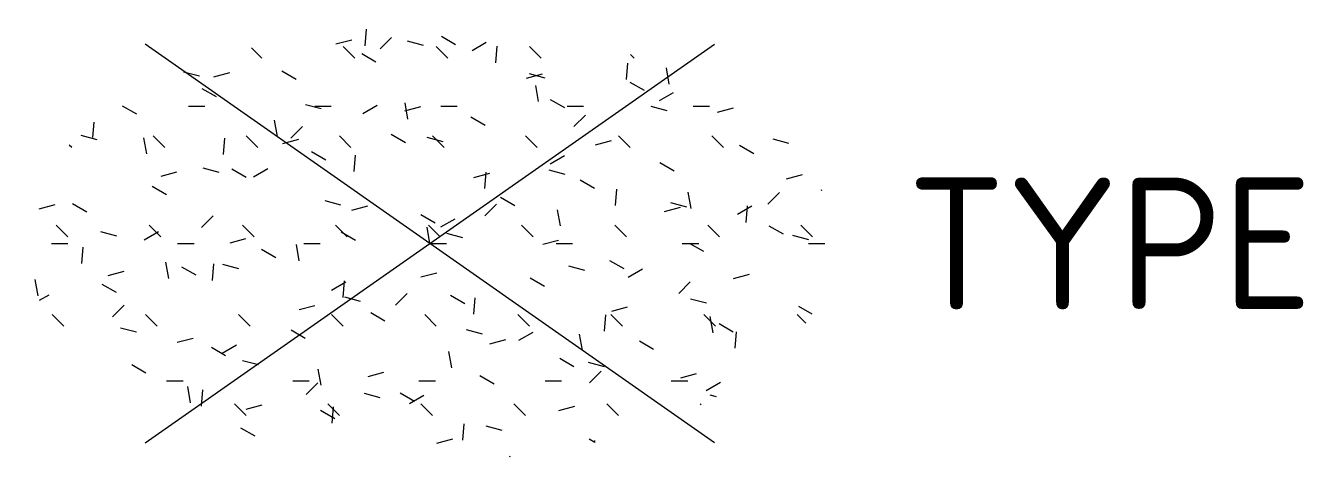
# Model space of a CAD drawing. Extents: x -5.5 to 11.9, y -3 to 3.
import ezdxf
from ezdxf.enums import TextEntityAlignment as Align

# ---------------------------------------------------------------- set-up
doc = ezdxf.new("R2010")
doc.units = 0
doc.styles.add('NLCS-ISO', font='NLCS-ISO.ttf')

msp = doc.modelspace()

# ---------------------------------------------------------------- hatches: boundary and pattern name
h = msp.add_hatch()
h.set_pattern_fill('AGR-GRAS_01', color=256, scale=0.075, pattern_type=2)
h.set_pattern_definition([(0, (0, 0), (1.875, 1.875), [0.225, -1.5]), (45, (0.75, 0.375), (-0.2121, 3.5002), [0.225, -1.5]), (30, (0.15, 0.225), (0.4265, 2.4113), [0.225, -1.5]), (15, (0.6, 0.9), (0.72305, 1.35843), [0.225, -1.5]), (135, (0.3, 3.75), (-0.05303, -1.21976), [0.225, -1.5]), (150, (2.25, 0.75), (0.40442, -1.09952), [0.225, -1.5]), (165, (0.45, 0.075), (0.26897, -1.3144), [0.225, -1.5]), (85, (0.75, 0.75), (-1.63627, 1.95003), [0.225, -1.5]), (100, (0, 0), (-2.0852, 1.4601), [0.225, -1.5])])
edge = h.paths.add_edge_path()
edge.add_ellipse((0, 0), major_axis=(-5.525, 0), ratio=0.538462, start_angle=0, end_angle=360)

# ---------------------------------------------------------------- linework, layer by layer
for p, q in [((-3.891, -2.724), (3.891, 2.724)), ((3.891, -2.724), (-3.891, 2.724))]:
    msp.add_line(p, q)

# ---------------------------------------------------------------- texts
at = {"style": 'NLCS-ISO'}
msp.add_attdef('TYPE', text='', height=1.8, dxfattribs=at).set_placement((6.525, 0), align=Align.MIDDLE_LEFT)

doc.saveas('drawing.dxf')
